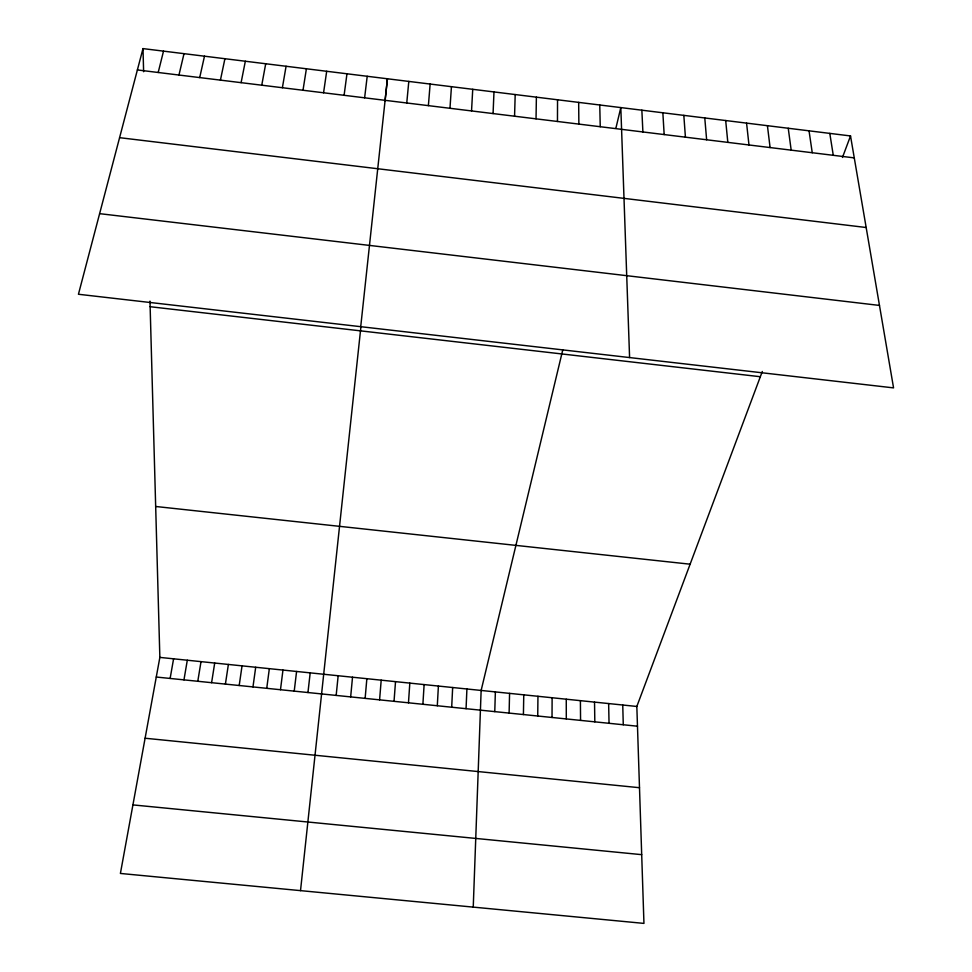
<?xml version="1.0" encoding="UTF-8"?>
<svg xmlns="http://www.w3.org/2000/svg" width="972" height="972" viewBox="0 0 972 972"><rect width="100%" height="100%" fill="white"/><g stroke="black" fill="none" stroke-linecap="round" stroke-linejoin="round"><path stroke-width="1.46" d="M552.023 717.47L552.12 697.75M557.466 121.476L557.539 99.776M537.735 716.012L537.953 696.292M536.034 118.839L536.386 97.164M523.422 714.554L523.762 694.834M509.109 713.084L509.571 693.376M514.565 116.215L515.196 94.551M494.772 711.626L495.368 691.918M473.243 907.119L481.14 690.448L562.752 349.932M466.062 708.685L466.912 688.99M493.071 113.578L493.983 91.927M451.688 707.215L452.66 687.52M437.303 705.745L438.396 686.05M471.542 110.93L472.732 89.303M422.893 704.275L424.12 684.592M449.975 108.281L451.445 86.678M408.471 702.805L409.82 683.122M394.037 701.322L395.519 681.639M379.59 699.852L381.194 680.169M428.385 105.632L430.134 84.042M365.132 698.37L366.857 678.699M350.661 696.9L352.52 677.217M406.758 102.983L408.799 81.417M336.166 695.417L338.159 675.747M360.721 326.677L387.427 78.768L385.009 101.331M360.916 326.75L300.518 890.631M307.954 692.526L310.19 672.867M294.224 691.128L296.582 671.47M364.622 97.808L367.209 76.278M280.483 689.719L282.961 670.072M344.1 95.292L346.968 73.775M266.741 688.322L269.341 668.663M252.975 686.912L255.697 667.266M323.567 92.777L326.689 71.272M239.197 685.503L242.04 665.856M225.407 684.094L228.384 664.447M211.604 682.684L214.703 663.05M302.997 90.25L306.399 68.769M197.79 681.275L201.01 661.64M282.39 87.723L286.072 66.266M183.963 679.865L187.304 660.231M170.124 678.444L173.587 658.822M149.98 301.126L159.858 657.4L120.406 873.451L643.95 923.4L636.83 706.462L762.303 371.486M261.76 85.196L265.708 63.751M241.105 82.656L245.333 61.236M220.425 80.117L224.921 58.709M199.71 77.578L204.485 56.194M178.957 75.026L184.012 53.667M615.896 128.17L620.816 107.588L629.589 357.562M158.193 72.487L163.515 51.139M142.993 48.6L78.44 294.261L893.56 387.889L850.524 135.946L142.993 48.6L143.625 71.721M842.469 157.452L850.524 135.946M132.921 804.901L641.702 854.655M145.095 738.234L639.503 787.709M156.273 677.034L637.474 726.206M159.858 657.4L636.83 706.462M155.678 506.485L690.12 564.197M150.138 306.715L760.335 376.723M99.618 213.658L879.478 305.427M119.58 137.672L866.173 227.509M137.38 69.935L854.279 157.889M829.796 133.383L833.271 155.313M809.032 130.819L812.252 152.738M788.243 128.255L791.184 150.15M767.418 125.68L770.091 147.562M746.569 123.104L748.975 144.974M725.683 120.528L727.821 142.374M704.773 117.952L706.632 139.774M683.826 115.364L685.418 137.174M662.855 112.776L664.168 134.573M641.86 110.188L642.893 131.961M622.748 705.016L623.271 724.748M599.76 104.988L600.246 126.725M608.642 703.57L609.043 723.302M594.536 702.112L594.815 721.844M578.668 102.388L578.875 124.1M580.406 700.666L580.563 720.386M566.263 699.208L566.299 718.928"/></g></svg>
